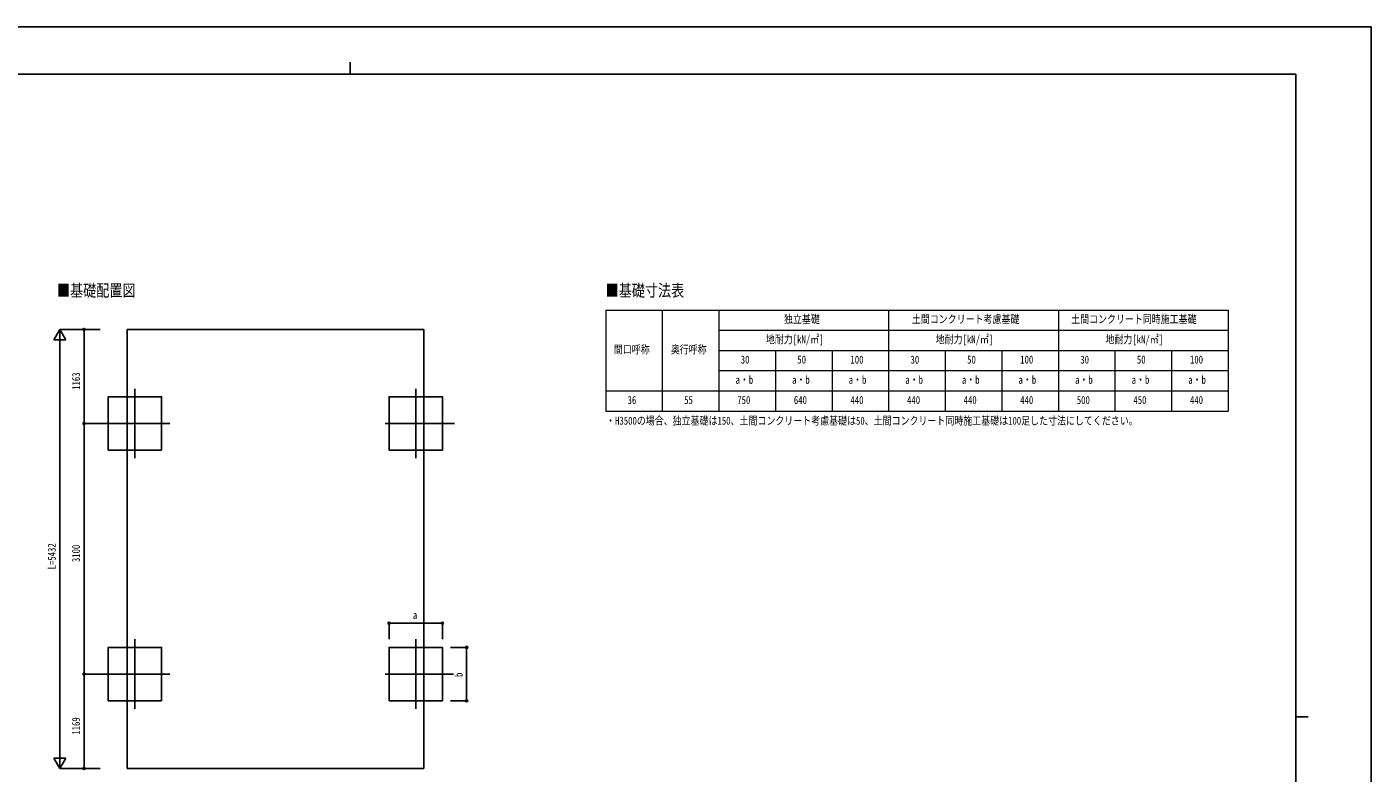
# Model space of a CAD drawing. Units: millimetres, scale not verified. Extents: x -12615 to 12615, y -8910 to 8910.
# Drawn here: x -4013 to 12615, y -321 to 8910 of the extents above; entities that cross this region are included whole.
import ezdxf
from ezdxf.enums import TextEntityAlignment as Align

# ---------------------------------------------------------------- set-up
doc = ezdxf.new("R2010")
doc.units = ezdxf.units.MM
doc.header["$LTSCALE"] = 40
doc.layers.add('0-1_TABLE1', color=7, linetype='Continuous', lineweight=18)
for name, color, linetype in [('0-2_USER1', 3, 'Continuous'), ('0-3_YKK_12', 2, 'Continuous'), ('0-5_YKK_A1', 4, 'Continuous'), ('0-6_YKK_D', 6, 'Continuous'), ('0-7_YKK_ZWAK', 7, 'Continuous')]:
    doc.layers.add(name, color=color, linetype=linetype)
doc.styles.add('ＭＳ ゴシック', font='')
doc.styles.get('ＭＳ ゴシック').set_extended_font_data('MS Gothic')

msp = doc.modelspace()

# ---------------------------------------------------------------- linework, layer by layer
at = {"layer": '0-1_TABLE1'}
for p, q in [((3146.94, 5407.77), (10846.94, 5407.77)), ((3146.94, 5407.77), (3146.94, 4157.77)), ((3846.94, 5407.77), (3846.94, 4157.77)), ((4546.94, 5407.77), (4546.94, 4157.77)), ((6646.94, 5407.77), (6646.94, 4157.77)), ((8746.94, 5407.77), (8746.94, 4157.77)), ((4546.94, 5157.77), (10846.94, 5157.77)), ((4546.94, 4907.77), (10846.94, 4907.77)), ((5246.94, 4907.77), (5246.94, 4157.77)), ((5946.94, 4907.77), (5946.94, 4157.77)), ((7346.94, 4907.77), (7346.94, 4157.77)), ((8046.94, 4907.77), (8046.94, 4157.77)), ((9446.94, 4907.77), (9446.94, 4157.77)), ((10146.94, 4907.77), (10146.94, 4157.77)), ((4546.94, 4657.77), (10846.94, 4657.77)), ((3146.94, 4407.77), (10846.94, 4407.77)), ((3146.94, 4157.77), (10846.94, 4157.77))]:
    msp.add_line(p, q, dxfattribs=at)
msp.add_lwpolyline([(10846.94, 5407.77), (10846.94, 4907.77), (10846.94, 4157.77)], dxfattribs=at)
at = {"layer": '0-3_YKK_12'}
for p, q in [((-2675.74, 4434.41), (-2675.74, 3574.41)), ((797.26, 4434.41), (797.26, 3574.41)), ((-2245.74, 4004.41), (-3105.74, 4004.41)), ((417.26, 4004.41), (1277.26, 4004.41)), ((-2675.74, 1334.41), (-2675.74, 474.41)), ((797.26, 1334.41), (797.26, 474.41)), ((-2245.74, 904.41), (-3105.74, 904.41)), ((417.26, 904.41), (1265.84, 904.41))]:
    msp.add_line(p, q, dxfattribs=at)
at = {"layer": '0-5_YKK_A1'}
for p, q in [((-2774.24, 5167.41), (-2774.24, -264.59)), ((-2774.24, -264.59), (895.76, -264.59))]:
    msp.add_line(p, q, dxfattribs=at)
msp.add_lwpolyline([(-2774.24, 5167.41), (895.76, 5167.41), (895.76, -264.59)], dxfattribs=at)
for points in [[(-2345.74, 3674.41), (-2345.74, 4334.41), (-3005.74, 4334.41), (-3005.74, 3674.41)], [(467.26, 3674.41), (467.26, 4334.41), (1127.26, 4334.41), (1127.26, 3674.41)], [(-2345.74, 574.41), (-2345.74, 1234.41), (-3005.74, 1234.41), (-3005.74, 574.41)], [(467.26, 574.41), (467.26, 1234.41), (1127.26, 1234.41), (1127.26, 574.41)]]:
    msp.add_lwpolyline(points, close=True, dxfattribs=at)
at = {"layer": '0-6_YKK_D'}
for p, q in [((-3605.74, 5167.41), (-3680.74, 5037.51)), ((-3105.74, 5167.41), (-3606.74, 5167.41)), ((-3605.74, 5167.41), (-3530.74, 5037.51)), ((-3605.74, 5167.41), (-3605.74, 4907.6)), ((-3105.74, 5167.41), (-3306.74, 5167.41)), ((-3305.74, 5167.41), (-3305.74, 4004.41)), ((-3680.74, 5037.51), (-3530.74, 5037.51)), ((-3605.74, -114.59), (-3605.74, 5017.41)), ((-3105.74, 4004.41), (-3306.74, 4004.41)), ((-3105.74, 4004.41), (-3306.74, 4004.41)), ((-3305.74, 904.41), (-3305.74, 4004.41)), ((467.26, 1334.41), (467.26, 1535.41)), ((467.26, 1534.41), (1127.26, 1534.41)), ((1127.26, 1334.41), (1127.26, 1535.41)), ((1227.26, 1234.41), (1428.26, 1234.41)), ((1427.26, 574.41), (1427.26, 1234.41)), ((-3104.74, 904.41), (-3306.74, 904.41)), ((-3104.74, 904.41), (-3306.74, 904.41)), ((-3305.74, -264.59), (-3305.74, 904.41)), ((1227.26, 574.41), (1428.26, 574.41)), ((-3605.74, -264.59), (-3680.74, -134.68)), ((-3530.74, -134.68), (-3680.74, -134.68)), ((-3605.74, -264.59), (-3605.74, -4.78)), ((-3605.74, -264.59), (-3530.74, -134.68)), ((-3105.74, -264.59), (-3606.74, -264.59)), ((-3105.74, -264.59), (-3306.74, -264.59))]:
    msp.add_line(p, q, dxfattribs=at)
for centre in [(-3305.74, 5167.41), (-3305.74, 4004.41), (-3305.74, 4004.41), (467.26, 1534.41), (1127.26, 1534.41), (1427.26, 1234.41), (-3305.74, 904.41), (-3305.74, 904.41), (1427.26, 574.41), (-3305.74, -264.59)]:
    msp.add_circle(centre, 12.75, dxfattribs=at)
at = {"layer": '0-7_YKK_ZWAK'}
for p, q in [((11685.06, 8325), (-11714.94, 8325)), ((-14.94, 8475), (-14.94, 8325)), ((11685.06, 8325), (11685.06, -7575)), ((11685.06, 375), (11835.06, 375))]:
    msp.add_line(p, q, dxfattribs=at)
msp.add_lwpolyline([(-12615, -8910), (12615, -8910), (12615, 8910), (-12615, 8910)], close=True, dxfattribs=at)

# ---------------------------------------------------------------- texts
at = {"layer": '0-1_TABLE1', "style": 'ＭＳ ゴシック', "width": 0.8}
for s, p in [('独立基礎', (5352.14, 5215.27)), ('土間コンクリート考慮基礎', (6933.74, 5215.27)), ('土間コンクリート同時施工基礎', (8904.14, 5215.27)), ('地耐力[kN/㎡]', (5128.94, 4965.27)), ('地耐力[kN/㎡]', (7228.94, 4965.27)), ('地耐力[kN/㎡]', (9328.94, 4965.27)), ('間口呼称', (3248.54, 4840.27)), ('奥行呼称', (3952.14, 4840.27)), ('30', (4817.74, 4715.27)), ('50', (5517.74, 4715.27)), ('100', (6174.54, 4715.27)), ('30', (6917.74, 4715.27)), ('50', (7617.74, 4715.27)), ('100', (8274.54, 4715.27)), ('30', (9017.74, 4715.27)), ('50', (9717.74, 4715.27)), ('100', (10374.54, 4715.27)), ('a・b', (4752.94, 4465.27)), ('a・b', (5452.94, 4465.27)), ('a・b', (6152.94, 4465.27)), ('a・b', (6852.94, 4465.27)), ('a・b', (7552.94, 4465.27)), ('a・b', (8252.94, 4465.27)), ('a・b', (8952.94, 4465.27)), ('a・b', (9652.94, 4465.27)), ('a・b', (10352.94, 4465.27)), ('36', (3417.74, 4215.27)), ('55', (4117.74, 4215.27)), ('750', (4774.54, 4215.27)), ('640', (5474.54, 4215.27)), ('440', (6174.54, 4215.27)), ('440', (6874.54, 4215.27)), ('440', (7574.54, 4215.27)), ('440', (8274.54, 4215.27)), ('500', (8974.54, 4215.27)), ('450', (9674.54, 4215.27)), ('440', (10374.54, 4215.27))]:
    msp.add_text(s, height=98.97, dxfattribs=at).set_placement(p, align=Align.BOTTOM_LEFT)
at = {"layer": '0-2_USER1', "style": 'ＭＳ ゴシック', "width": 0.8}
for s, height, p in [('■基礎配置図', 148.5, (-3640.84, 5530.42)), ('■基礎寸法表', 148.5, (3146.43, 5530.53)), ('・H3500の場合、独立基礎は150、土間コンクリート考慮基礎は50、土間コンクリート同時施工基礎は100足した寸法にしてください。', 98.97, (3152.11, 3959.27))]:
    msp.add_text(s, height=height, dxfattribs=at).set_placement(p, align=Align.BOTTOM_LEFT)
at = {"layer": '0-6_YKK_D', "style": 'ＭＳ ゴシック', "width": 0.8}
for s, p in [('1163', (-3325.74, 4420.31)), ('L=5432', (-3625.74, 2199.41)), ('3100', (-3325.74, 2288.81)), ('b', (1407.26, 868.41)), ('1169', (-3325.74, 154.31))]:
    msp.add_text(s, height=98.97, rotation=90, dxfattribs=at).set_placement(p, align=Align.BOTTOM_LEFT)
msp.add_text('a', height=98.97, dxfattribs=at).set_placement((761.26, 1554.41), align=Align.BOTTOM_LEFT)

doc.saveas('drawing.dxf')
